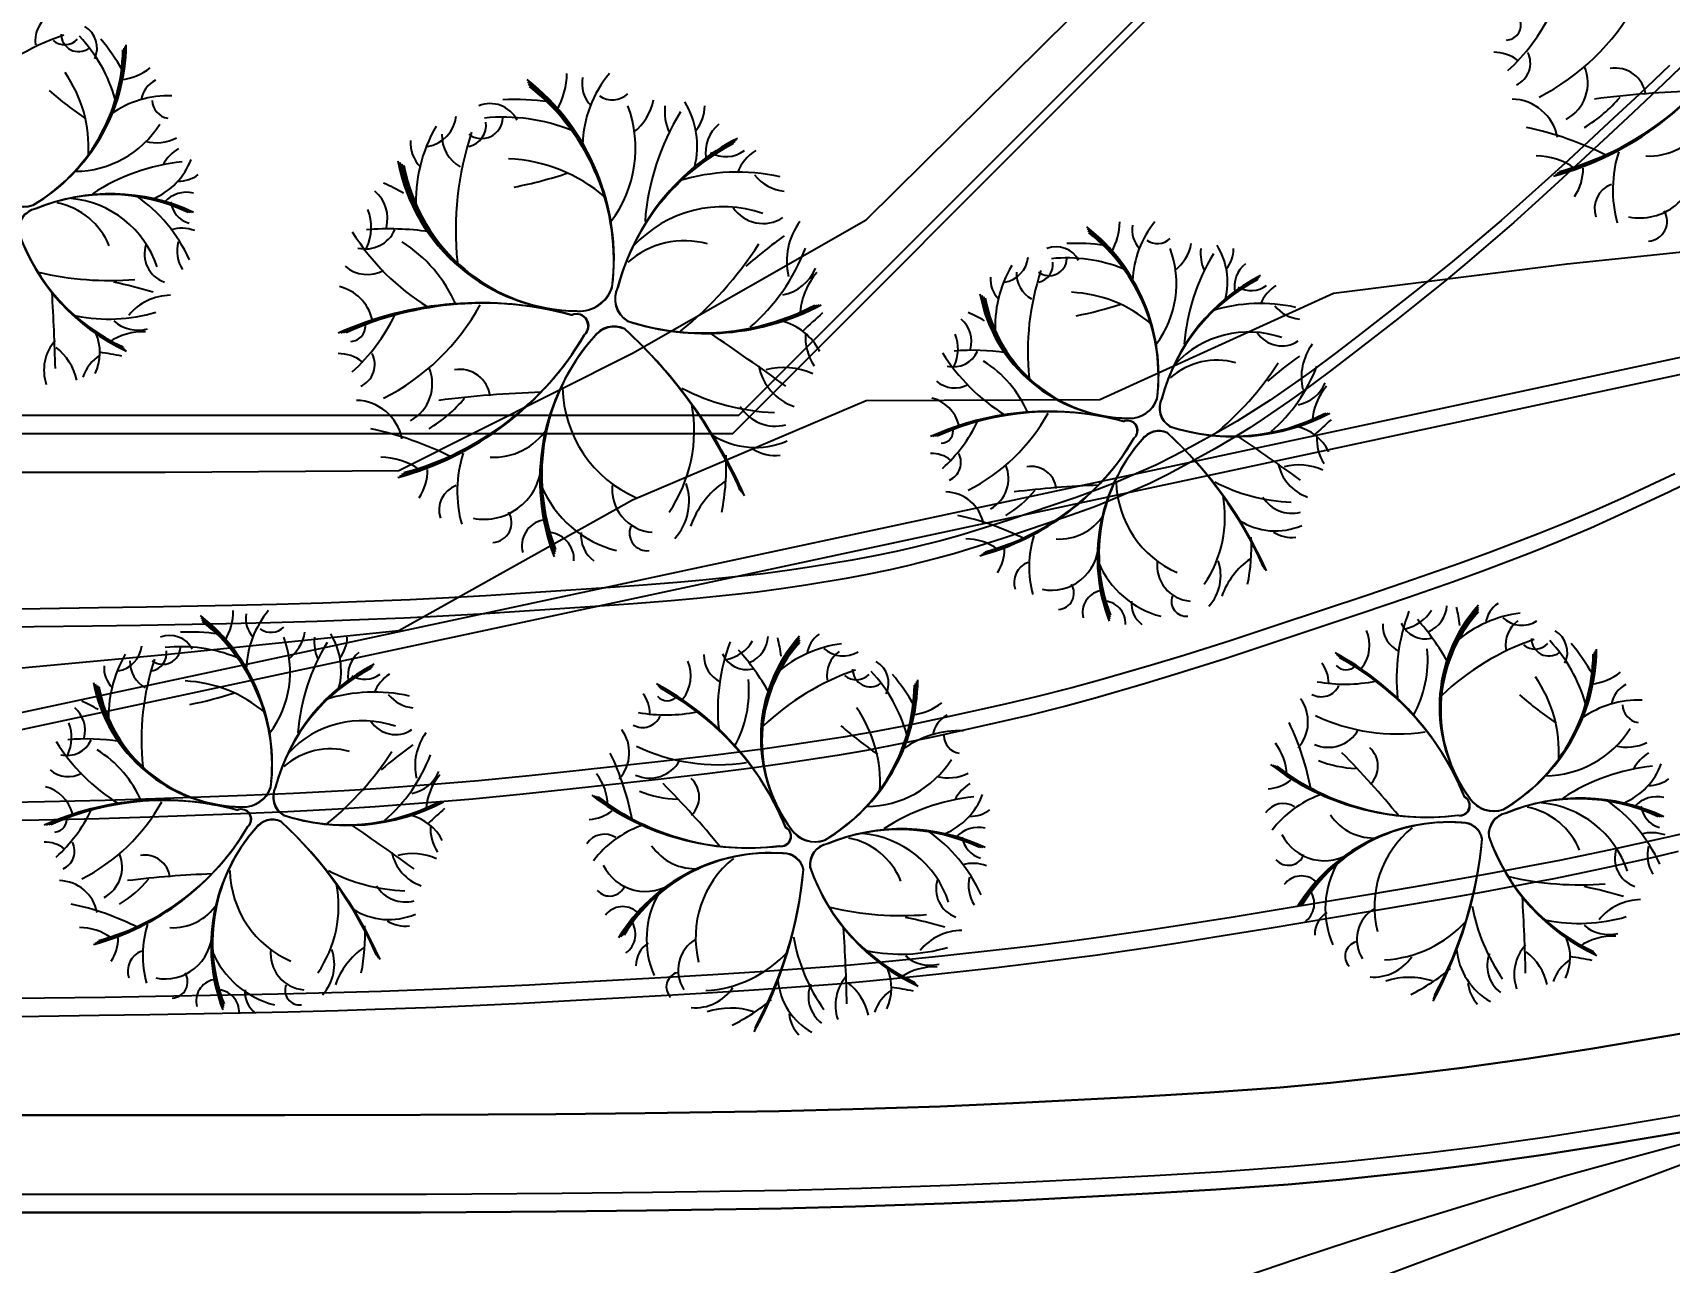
# Model space of a CAD drawing. Header units: metres. Extents: x -1097 to 1588, y -185 to 884.
# Drawn here: x 658.59 to 700.62, y 437.66 to 469.23 of the extents above; entities that cross this region are included whole.
import ezdxf
from ezdxf.enums import TextEntityAlignment as Align

# ---------------------------------------------------------------- set-up
doc = ezdxf.new("R2010")
doc.units = ezdxf.units.M
for name, color, linetype in [('CORTE-TEXTO', 7, 'Continuous'), ('CRECIDA_Q100', 5, 'Continuous'), ('CRECIDA_Q2', 150, 'Continuous'), ('EXTENSIONES', 252, 'Continuous'), ('Solado', 7, 'Continuous'), ('TERRENO', 188, 'Continuous'), ('TEXTO', 7, 'Continuous'), ('VEGETACION', 85, 'Continuous'), ('VISTA LEJOS', 7, 'Continuous')]:
    doc.layers.add(name, color=color, linetype=linetype)
doc.styles.add('ARIAL', font='arial.ttf')

msp = doc.modelspace()

# ---------------------------------------------------------------- linework, layer by layer
at = {"layer": 'CRECIDA_Q100'}
msp.add_lwpolyline([(608, 446.521), (614, 446.521), (620, 446.521), (626, 446.521), (632, 447.18), (638, 447.866), (644, 448.568), (650, 457.937), (656, 457.942), (662, 457.95), (668, 457.985), (674, 461.003), (680, 464.428), (686, 470.366), (692, 470.366), (698, 470.366), (704, 470.366), (710, 471.673), (716, 472.797), (722, 472.797)], dxfattribs=at)
at = {"layer": 'CRECIDA_Q2'}
msp.add_lwpolyline([(608, 443.125), (614, 443.407), (620, 443.783), (626, 445.117), (632, 446.193), (638, 447.279), (644, 448.369), (650, 452.181), (656, 452.706), (662, 453.263), (668, 453.881), (674, 457.237), (680, 459.783), (686, 459.81), (692, 462.542), (698, 463.293), (704, 463.924), (710, 464.405), (716, 466.38), (722, 467.269)], dxfattribs=at)
at = {"layer": 'EXTENSIONES'}
msp.add_lwpolyline([(594.826, 436.159, -0.003361), (595.828, 435.822, 0.213753), (666.883, 427.434, -0.089629), (721.943, 444.791, 0.226256), (790.44, 476.996, -0.09566), (806.441, 486.744)], format="xyb", dxfattribs=at)
for points in [[(658.068, 441.432), (665.064, 441.432), (668.551, 441.438), (672.025, 441.457), (674.324, 441.483), (677.765, 441.54), (679.654, 441.584), (681.903, 441.66), (683.763, 441.743), (687.114, 441.914), (688.825, 442.015), (690.628, 442.147), (691.921, 442.264), (694.043, 442.491), (695.305, 442.645), (697.019, 442.889), (698.612, 443.14), (701.701, 443.655)], [(658.067, 438.932), (665.066, 438.932), (668.56, 438.938), (672.045, 438.957), (674.359, 438.983), (677.815, 439.041), (679.725, 439.085), (682.001, 439.162), (683.882, 439.245), (687.252, 439.418), (688.99, 439.521), (690.833, 439.655), (692.167, 439.777), (694.327, 440.007), (695.633, 440.167), (697.39, 440.417), (699.012, 440.673), (702.123, 441.191)]]:
    msp.add_lwpolyline(points, dxfattribs=at)
at = {"layer": 'Solado'}
for points in [[(701.701, 443.655), (698.612, 443.14), (697.019, 442.889), (695.305, 442.645), (694.043, 442.491), (691.921, 442.264), (690.628, 442.147), (688.825, 442.015), (687.114, 441.914), (683.763, 441.743), (681.903, 441.66), (679.654, 441.584), (677.765, 441.54), (674.324, 441.483), (672.025, 441.457), (668.551, 441.438), (665.064, 441.432), (658.068, 441.432)], [(658.067, 438.932), (665.066, 438.932), (668.56, 438.938), (672.045, 438.957), (674.359, 438.983), (677.815, 439.041), (679.725, 439.085), (682.001, 439.162), (683.882, 439.245), (687.252, 439.418), (688.99, 439.521), (690.833, 439.655), (692.167, 439.777), (694.327, 440.007), (695.633, 440.167), (697.39, 440.417), (699.012, 440.673), (702.123, 441.191)]]:
    msp.add_lwpolyline(points, dxfattribs=at)
at = {"layer": 'TERRENO'}
for points in [[(705.483, 499.061), (705.3, 498.111), (704.955, 496.555), (704.715, 495.605), (704.34, 494.309), (703.956, 493.099), (703.179, 490.766), (702.756, 489.576), (702.267, 488.338), (701.873, 487.464), (701.182, 486.082), (700.731, 485.266), (700.068, 484.2), (699.415, 483.24), (698.119, 481.425), (697.342, 480.398), (696.305, 479.131), (695.354, 478.046), (693.54, 476.059), (692.119, 474.561), (689.671, 472.056), (686.398, 468.763), (676.567, 458.932), (656.906, 458.932)], [(701.124, 468.544), (700.476, 467.918), (699.699, 467.179), (699.051, 466.572), (697.884, 465.492), (697.279, 464.939), (696.631, 464.358), (696.156, 463.943), (695.378, 463.281), (694.903, 462.886), (694.255, 462.363), (693.65, 461.886), (692.484, 460.979), (691.894, 460.526), (691.289, 460.075), (690.871, 459.775), (690.223, 459.329), (689.849, 459.083), (689.374, 458.79), (688.956, 458.548), (688.178, 458.116), (687.761, 457.894), (687.286, 457.659), (686.911, 457.489), (686.263, 457.215), (685.845, 457.051), (685.241, 456.83), (684.65, 456.627), (683.484, 456.238), (682.884, 456.044), (682.25, 455.852), (681.794, 455.726), (681.06, 455.538), (680.618, 455.436), (680.028, 455.316), (679.485, 455.218), (678.449, 455.046), (677.877, 454.958), (677.201, 454.866), (676.644, 454.802), (675.65, 454.702), (674.992, 454.642), (674.013, 454.566), (673.039, 454.497), (671.095, 454.367), (670.077, 454.303), (668.968, 454.241), (668.138, 454.201), (666.756, 454.143), (665.896, 454.113), (664.701, 454.079), (663.568, 454.054), (661.365, 454.01), (660.131, 453.99), (658.634, 453.97), (657.371, 453.959)], [(701.297, 457.764), (700.615, 457.435), (699.319, 456.83), (698.609, 456.51), (697.774, 456.154), (697.092, 455.882), (695.882, 455.422), (695.086, 455.13), (693.905, 454.718), (692.734, 454.321), (690.401, 453.543), (689.22, 453.156), (688.01, 452.772), (687.175, 452.519), (685.879, 452.145), (685.13, 451.94), (684.18, 451.7), (683.345, 451.505), (681.789, 451.159), (680.954, 450.983), (680.004, 450.801), (679.255, 450.673), (677.959, 450.471), (677.124, 450.353), (675.914, 450.199), (674.733, 450.062), (672.4, 449.802), (671.191, 449.674), (669.895, 449.55), (668.944, 449.47), (667.389, 449.354), (666.439, 449.294), (665.143, 449.226), (663.933, 449.175), (661.6, 449.089), (660.304, 449.047), (658.749, 449.009), (657.453, 448.986)], [(700.855, 448.201), (700.251, 448.062), (699.084, 447.802), (698.436, 447.663), (697.658, 447.505), (697.01, 447.38), (695.844, 447.164), (695.066, 447.025), (693.9, 446.823), (692.734, 446.626), (690.401, 446.237), (689.22, 446.044), (688.01, 445.852), (687.175, 445.725), (685.879, 445.538), (685.13, 445.436), (684.18, 445.316), (683.345, 445.218), (681.789, 445.045), (680.954, 444.957), (680.004, 444.866), (679.255, 444.802), (677.959, 444.701), (677.124, 444.642), (675.914, 444.565), (674.733, 444.497), (672.4, 444.367), (671.191, 444.303), (669.895, 444.241), (668.944, 444.201), (667.389, 444.143), (666.439, 444.113), (665.143, 444.079), (663.933, 444.053), (661.6, 444.01), (660.304, 443.989), (658.749, 443.97), (657.453, 443.959)]]:
    msp.add_lwpolyline(points, dxfattribs=at)
msp.add_lwpolyline([(673.226, 433.451, 0.162924), (776.6, 468.597)], format="xyb", dxfattribs=at)
at = {"layer": 'TEXTO', "color": 141}
msp.add_lwpolyline([(942.808, 512.252), (491.207, 415.553)], dxfattribs=at)
at = {"layer": 'VEGETACION', "color": 254}
msp.add_lwpolyline([(666.883, 427.434), (705.165, 441.753), (703.687, 441.466), (702.123, 441.191), (699.012, 440.673), (697.39, 440.417), (695.633, 440.167), (694.327, 440.007), (692.167, 439.777), (690.833, 439.655), (688.99, 439.521), (687.252, 439.418), (683.882, 439.245), (682.001, 439.162), (679.725, 439.085), (677.815, 439.041), (674.359, 438.983), (672.045, 438.957), (668.56, 438.938), (665.066, 438.932), (658.067, 438.932)], dxfattribs=at)
at = {"layer": 'VEGETACION'}
for centre, radius, start, end in [((694.625, 472.813), 5.869, -63.0744, -28.8672), ((659.448, 466.698), 3.177, 97.4368, 130.6641), ((659.434, 469.023), 0.776, 126.3603, -172.138), ((696.426, 469.431), 0.39, -87.4794, 11.746), ((693.287, 471.792), 4.762, -47.9098, -25.8136), ((661.498, 463.028), 6.494, 108.9139, 133.5849), ((659.418, 469.389), 0.464, -130.3704, -44.6187), ((659.775, 469.198), 0.453, -179.3481, -54.733), ((656.933, 466.452), 3.928, 15.8118, 43.1653), ((659.608, 468.839), 0.64, -25.5215, 59.8431), ((656.187, 465.572), 5.429, 29.8289, 40.0362), ((695.572, 473.22), 7.95, -74.8679, -30.4024), ((695.646, 473.185), 7.87, -74.8679, -30.4024), ((695.72, 473.15), 7.791, -74.8679, -30.4024), ((695.794, 473.115), 7.711, -74.8679, -30.4024), ((656.212, 468.851), 4.698, -59.5232, -0.7497), ((656.193, 468.895), 4.747, -59.5232, -0.7497), ((656.174, 468.939), 4.795, -59.5232, -0.7497), ((656.155, 468.983), 4.844, -59.5232, -0.7497), ((696.125, 467.731), 0.997, 52.2518, 90.5793), ((696.447, 468.449), 0.61, -65.7095, 27.1401), ((660.678, 469.556), 1.544, -82.8214, -52.6474), ((697.466, 467.946), 1.069, -61.5198, 22.9503), ((699.245, 467.542), 0.78, 6.6356, 100.1339), ((656.648, 466.279), 3.382, -3.3286, 34.776), ((662.065, 467.396), 0.693, 117.1673, 171.2007), ((667.662, 463.427), 5.862, -7.0126, 51.7609), ((667.718, 463.413), 5.803, -7.0126, 51.7609), ((667.775, 463.398), 5.745, -7.0126, 51.7609), ((667.831, 463.384), 5.686, -7.0126, 51.7609), ((670.443, 468.192), 1.869, -30.3109, -0.1369), ((673.539, 467.933), 0.839, 169.6778, -136.2887), ((675.712, 466.268), 3, 140.203, 178.1947), ((665.21, 474.768), 9.361, -131.3917, -124.1338), ((662.066, 465.134), 2.478, 87.6925, 125.6842), ((662.139, 467.51), 0.479, -177.5784, -99.269), ((670.344, 466.636), 0.775, 26.989, 112.3536), ((670.962, 460.945), 6.571, 82.3394, 92.5468), ((673.485, 468.088), 0.58, -125.0679, -46.7585), ((673.181, 467.767), 1.382, -52.2138, -10.7459), ((673.486, 466.32), 2.176, -14.1206, 31.5271), ((696.557, 466.306), 1.222, 10.8837, 88.4892), ((696.477, 470.023), 3.781, -58.5365, -40.244), ((702.279, 439.172), 28.581, 91.8959, 97.1824), ((668.592, 467.176), 0.878, -80.5732, -5.4598), ((670.122, 467.062), 0.548, -126.8376, -2.2225), ((670.666, 462.309), 4.754, 68.3223, 95.6759), ((670.943, 466.267), 3.133, -37.04, 20.2784), ((680.56, 463.915), 6.258, 148.3668, 175.7309), ((676.177, 467.223), 1.353, 174.4694, -156.1224), ((674.813, 467.366), 1.04, -37.8757, -0.6938), ((659.667, 468.261), 2.589, -89.5505, -32.2321), ((672.282, 464.906), 3.845, 149.9473, -176.8254), ((670.039, 466.605), 0.939, 178.8709, -119.6274), ((677.316, 464.172), 7.859, 161.4244, -173.9045), ((669.676, 466.859), 0.561, -77.8599, 7.8919), ((676.805, 466.162), 0.93, 129.1335, -169.7906), ((695.238, 458.579), 8.396, 63.1155, 78.2042), ((700.108, 467.716), 1.651, -93.0608, -33.7955), ((661.776, 467.548), 1.142, -104.7244, -63.2564), ((662.926, 465.309), 1.118, 121.9589, 151.3671), ((669.15, 466.401), 0.855, 175.5863, -134.2924), ((679.265, 461.185), 5.846, 117.2325, 165.0827), ((679.327, 461.176), 5.906, 117.2325, 165.0827), ((679.388, 461.168), 5.967, 117.2325, 165.0827), ((679.45, 461.16), 6.027, 117.2325, 165.0827), ((676.396, 466.859), 0.81, -119.4079, -53.7772), ((677.813, 465.188), 1.206, 122.4262, 158.3906), ((702.377, 465.198), 3.202, 162.2918, -164.5827), ((662.961, 460.772), 5.171, 95.8563, 123.2203), ((660.981, 466.619), 1.798, -66.6312, -20.9834), ((672.618, 466.815), 4.73, -169.3991, -90.6111), ((672.625, 466.767), 4.683, -169.3991, -90.6111), ((672.632, 466.719), 4.635, -169.3991, -90.6111), ((672.639, 466.67), 4.588, -169.3991, -90.6111), ((670.622, 461.908), 4.093, 49.1819, 87.2866), ((697.201, 464.332), 1.735, 55.0521, 89.7129), ((697.108, 465.749), 1.306, -33.6652, 0.2761), ((699.868, 465.941), 1.466, -101.2643, -1.1503), ((662.333, 466.276), 0.859, -90.3862, -53.2043), ((665.111, 459.855), 6.054, 60.2465, 65.6779), ((668.777, 476.384), 11.329, -78.8812, -71.6233), ((676.685, 460.655), 4.996, 77.262, 107.3482), ((678.011, 466.285), 1.128, -141.3142, -95.8118), ((699.367, 464.716), 0.66, 109.7766, -161.1616), ((658.361, 465.515), 0.75, -145.6427, -70.4844), ((658.358, 465.506), 0.742, -145.6427, -70.4844), ((658.355, 465.496), 0.735, -145.6427, -70.4844), ((660.52, 460.248), 4.83, 64.722, 112.5721), ((660.546, 460.204), 4.88, 64.722, 112.5721), ((660.571, 460.159), 4.93, 64.722, 112.5721), ((660.597, 460.115), 4.98, 64.722, 112.5721), ((658.88, 463.084), 1.809, 21.8079, 79.0396), ((659.342, 462.408), 2.577, 18.2911, 84.8953), ((658.875, 461.673), 4.128, 24.7515, 54.8377), ((662.546, 464.365), 0.769, 76.623, 137.6988), ((662.797, 464.983), 0.669, -171.9184, -106.2877), ((666.776, 464.459), 0.931, -14.6065, 49.1598), ((658.769, 464.173), 0.546, 100.9093, -173.7818), ((658.777, 464.169), 0.551, 100.9093, -173.7818), ((658.784, 464.165), 0.557, 100.9093, -173.7818), ((658.792, 464.161), 0.563, 100.9093, -173.7818), ((666.036, 464.24), 1.251, -25.4563, 21.2377), ((676.323, 461.644), 3.119, 70.8016, 137.4059), ((677.352, 465.254), 0.922, -146.5166, -56.5593), ((700.058, 464.39), 0.513, -86.0663, 31.7343), ((663.059, 465.812), 5.122, -160.6422, -114.769), ((663.111, 465.824), 5.175, -160.6422, -114.769), ((663.163, 465.837), 5.228, -160.6422, -114.769), ((663.215, 465.85), 5.281, -160.6422, -114.769), ((662.414, 463.214), 0.996, 69.9156, 105.88), ((671.916, 467.312), 6.03, -148.0271, -121.8354), ((667.14, 464.507), 0.827, -103.4701, -23.891), ((667.732, 456.841), 7.353, 81.8669, 94.4128), ((686.356, 452.347), 14.413, 125.9438, 130.9474), ((679.653, 463.365), 1.693, 143.1596, -166.5877), ((682.668, 460.442), 4.844, -7.0126, 51.7609), ((682.715, 460.43), 4.795, -7.0126, 51.7609), ((682.761, 460.418), 4.747, -7.0126, 51.7609), ((682.808, 460.406), 4.698, -7.0126, 51.7609), ((684.966, 464.38), 1.544, -30.3109, -0.1369), ((687.524, 464.165), 0.693, 169.6778, -136.2887), ((689.32, 462.789), 2.478, 140.203, 178.1947), ((662.226, 463.549), 0.762, 160.9729, -109.0699), ((663.233, 463.636), 0.932, 166.1753, -148.3223), ((666.175, 460.822), 3.584, 23.3346, 57.9119), ((675.334, 461.699), 2.189, 74.3184, 131.5501), ((669.259, 468.93), 9.484, -50.9616, -32.7007), ((673.662, 465.533), 5.12, -49.014, -20.954), ((684.884, 463.094), 0.64, 26.989, 112.3536), ((685.395, 458.392), 5.429, 82.3394, 92.5468), ((687.479, 464.294), 0.479, -125.0679, -46.7585), ((685.379, 462.789), 2.589, -37.04, 20.2784), ((687.228, 464.029), 1.142, -52.2138, -10.7459), ((689.704, 463.579), 1.118, 174.4694, -156.1224), ((687.481, 462.832), 1.798, -14.1206, 31.5271), ((688.577, 463.697), 0.859, -37.8757, -0.6938), ((667.188, 463.904), 0.88, -130.2988, -61.7859), ((677.653, 463.618), 1.134, -79.471, -22.6738), ((686.486, 461.664), 3.177, 149.9473, -176.8254), ((683.436, 463.54), 0.725, -80.5732, -5.4598), ((684.701, 463.445), 0.453, -126.8376, -2.2225), ((684.332, 463.278), 0.464, -77.8599, 7.8919), ((685.15, 459.519), 3.928, 68.3223, 95.6759), ((693.326, 460.845), 5.171, 148.3668, 175.7309), ((690.223, 462.702), 0.769, 129.1335, -169.7906), ((660.566, 470.704), 7.836, -103.4722, -85.2112), ((658.292, 451.155), 11.909, 73.4333, 78.4369), ((680.13, 461.884), 1.835, 139.4516, 176.9574), ((683.898, 462.899), 0.707, 175.5863, -134.2924), ((684.632, 463.068), 0.776, 178.8709, -119.6274), ((690.645, 461.058), 6.494, 161.4244, -173.9045), ((692.256, 458.589), 4.83, 117.2325, 165.0827), ((692.307, 458.583), 4.88, 117.2325, 165.0827), ((692.357, 458.576), 4.93, 117.2325, 165.0827), ((692.408, 458.569), 4.98, 117.2325, 165.0827), ((608.296, 459.397), 50.894, 1.3595, 3.5571), ((662.145, 461.09), 1.399, 90.6491, 140.9017), ((666.198, 461.596), 1.149, 14.1637, 76.1762), ((672.617, 462.991), 0.907, -93.1322, -17.9739), ((672.624, 462.981), 0.898, -93.1322, -17.9739), ((672.631, 462.971), 0.889, -93.1322, -17.9739), ((672.638, 462.961), 0.88, -93.1322, -17.9739), ((674.207, 462.394), 0.66, 153.4198, -121.2712), ((674.216, 462.398), 0.667, 153.4198, -121.2712), ((674.226, 462.402), 0.674, 153.4198, -121.2712), ((674.235, 462.407), 0.681, 153.4198, -121.2712), ((686.763, 463.242), 3.908, -169.3991, -90.6111), ((686.769, 463.202), 3.869, -169.3991, -90.6111), ((686.775, 463.162), 3.83, -169.3991, -90.6111), ((686.78, 463.122), 3.791, -169.3991, -90.6111), ((685.114, 459.187), 3.382, 49.1819, 87.2866), ((689.885, 463.278), 0.669, -119.4079, -53.7772), ((691.056, 461.897), 0.996, 122.4262, 158.3906), ((660.554, 466.109), 4.231, -101.5246, -73.4645), ((670.082, 453.414), 8.881, 74.7272, 114.2407), ((670.115, 453.5), 8.792, 74.7272, 114.2407), ((670.147, 453.585), 8.703, 74.7272, 114.2407), ((670.179, 453.671), 8.615, 74.7272, 114.2407), ((663.609, 464.055), 4.762, -47.9098, -25.8136), ((664.947, 465.075), 5.869, -63.0744, -28.8672), ((672.549, 461.697), 0.311, -49.8029, 114.2093), ((672.557, 461.7), 0.308, -49.8029, 114.2093), ((672.564, 461.703), 0.305, -49.8029, 114.2093), ((672.572, 461.706), 0.302, -49.8029, 114.2093), ((675.793, 467.721), 6.199, -108.1317, -62.2585), ((675.819, 467.78), 6.263, -108.1317, -62.2585), ((675.845, 467.839), 6.327, -108.1317, -62.2585), ((675.871, 467.898), 6.391, -108.1317, -62.2585), ((685.922, 453.857), 10.79, 130.7293, 134.4144), ((680.56, 457.491), 5.002, 60.2465, 65.6779), ((683.589, 471.148), 9.361, -78.8812, -71.6233), ((690.124, 458.151), 4.128, 77.262, 107.3482), ((691.219, 462.804), 0.932, -141.3142, -95.8118), ((659.07, 461.015), 1.25, -25.5318, 23.6195), ((661.413, 460.033), 1.516, 86.9411, 124.4468), ((661.305, 462.529), 0.937, -131.9815, -75.1843), ((666.747, 461.693), 0.39, -87.4794, 11.746), ((673.53, 461.04), 0.64, 64.1571, 144.9717), ((673.527, 461.05), 0.634, 64.1571, 144.9717), ((673.525, 461.059), 0.627, 64.1571, 144.9717), ((673.523, 461.068), 0.621, 64.1571, 144.9717), ((665.326, 452.417), 12.511, 23.8645, 47.4059), ((665.244, 452.319), 12.64, 23.8645, 47.4059), ((665.162, 452.22), 12.769, 23.8645, 47.4059), ((665.08, 452.121), 12.898, 23.8645, 47.4059), ((641.615, 410.407), 61.595, 53.87007, 56.06767), ((677.461, 460.356), 1.513, 26.9787, 76.13), ((679.746, 461.408), 1.306, 175.4194, -146.0112), ((681.936, 461.295), 0.769, -14.6065, 49.1598), ((689.825, 458.969), 2.577, 70.8016, 137.4059), ((690.675, 461.952), 0.762, -146.5166, -56.5593), ((660.018, 460.567), 1.136, 138.3902, -161.0564), ((658.292, 459.982), 1.474, 12.7354, 52.3439), ((665.894, 465.483), 7.95, -74.8679, -30.4024), ((665.968, 465.448), 7.87, -74.8679, -30.4024), ((666.042, 465.413), 7.791, -74.8679, -30.4024), ((666.116, 465.378), 7.711, -74.8679, -30.4024), ((677.126, 457.751), 5.509, 138.4124, -158.9788), ((677.088, 457.793), 5.454, 138.4124, -158.9788), ((677.05, 457.835), 5.399, 138.4124, -158.9788), ((677.011, 457.878), 5.344, 138.4124, -158.9788), ((681.325, 461.114), 1.034, -25.4563, 21.2377), ((682.726, 455), 6.075, 81.8669, 94.4128), ((692.576, 460.391), 1.399, 143.1596, -166.5877), ((660.908, 460.045), 1.079, 122.9089, 161.4783), ((659.063, 452.199), 8.915, 78.2188, 81.9039), ((666.446, 459.993), 0.997, 52.2518, 90.5793), ((666.769, 460.712), 0.61, -65.7095, 27.1401), ((678.589, 460.937), 1.374, -169.0993, -108.5458), ((686.183, 463.653), 4.982, -148.0271, -121.8354), ((682.237, 461.334), 0.683, -103.4701, -23.891), ((681.439, 458.29), 2.961, 23.3346, 57.9119), ((689.007, 459.014), 1.809, 74.3184, 131.5501), ((683.988, 464.989), 7.836, -50.9616, -32.7007), ((698.115, 451.287), 11.909, 125.9438, 130.9474), ((687.626, 462.183), 4.231, -49.014, -20.954), ((667.788, 460.208), 1.069, -61.5198, 22.9503), ((669.566, 459.805), 0.78, 6.6356, 100.1339), ((677.879, 458.849), 1.784, 65.2459, 104.8545), ((682.276, 460.837), 0.727, -130.2988, -61.7859), ((690.923, 460.6), 0.937, -79.471, -22.6738), ((666.799, 462.285), 3.781, -58.5365, -40.244), ((672.601, 431.434), 28.581, 91.8959, 97.1824), ((675.352, 460.178), 3.15, -178.6401, -113.41), ((677.867, 465.144), 5.671, -117.2715, -92.2861), ((681.459, 458.929), 0.949, 14.1637, 76.1762), ((686.763, 460.082), 0.75, -93.1322, -17.9739), ((686.768, 460.074), 0.742, -93.1322, -17.9739), ((686.774, 460.066), 0.735, -93.1322, -17.9739), ((686.779, 460.057), 0.727, -93.1322, -17.9739), ((688.076, 459.589), 0.546, 153.4198, -121.2712), ((688.084, 459.592), 0.551, 153.4198, -121.2712), ((688.092, 459.596), 0.557, 153.4198, -121.2712), ((688.099, 459.599), 0.563, 153.4198, -121.2712), ((692.97, 459.167), 1.516, 139.4516, 176.9574), ((666.878, 458.569), 1.222, 10.8837, 88.4892), ((671.862, 459.016), 3.722, -34.2307, 10.3731), ((677.66, 460.174), 1.045, -148.9222, -74.8688), ((684.668, 452.169), 7.338, 74.7272, 114.2407), ((684.695, 452.239), 7.265, 74.7272, 114.2407), ((684.721, 452.31), 7.191, 74.7272, 114.2407), ((684.748, 452.381), 7.118, 74.7272, 114.2407), ((680.424, 461.804), 4.849, -63.0744, -28.8672), ((689.387, 463.99), 5.122, -108.1317, -62.2585), ((689.408, 464.039), 5.175, -108.1317, -62.2585), ((689.429, 464.088), 5.228, -108.1317, -62.2585), ((689.451, 464.137), 5.281, -108.1317, -62.2585), ((665.559, 450.841), 8.396, 63.1155, 78.2042), ((670.43, 459.979), 1.651, -93.0608, -33.7955), ((681.912, 459.01), 0.323, -87.4794, 11.746), ((679.319, 460.961), 3.935, -47.9098, -25.8136), ((686.706, 459.013), 0.257, -49.8029, 114.2093), ((686.713, 459.015), 0.255, -49.8029, 114.2093), ((686.719, 459.018), 0.252, -49.8029, 114.2093), ((686.725, 459.02), 0.249, -49.8029, 114.2093), ((687.517, 458.47), 0.529, 64.1571, 144.9717), ((687.515, 458.478), 0.523, 64.1571, 144.9717), ((687.513, 458.486), 0.518, 64.1571, 144.9717), ((687.511, 458.493), 0.513, 64.1571, 144.9717), ((690.765, 457.905), 1.25, 26.9787, 76.13), ((697.756, 452.535), 8.915, 130.7293, 134.4144), ((677.152, 460.673), 2.092, -122.2591, -66.9897), ((681.207, 462.141), 6.568, -74.8679, -30.4024), ((681.268, 462.112), 6.503, -74.8679, -30.4024), ((681.33, 462.083), 6.437, -74.8679, -30.4024), ((681.391, 462.054), 6.371, -74.8679, -30.4024), ((690.488, 455.752), 4.552, 138.4124, -158.9788), ((690.456, 455.787), 4.506, 138.4124, -158.9788), ((690.425, 455.822), 4.461, 138.4124, -158.9788), ((690.393, 455.857), 4.415, 138.4124, -158.9788), ((680.738, 451.345), 10.337, 23.8645, 47.4059), ((680.67, 451.264), 10.444, 23.8645, 47.4059), ((680.602, 451.182), 10.55, 23.8645, 47.4059), ((680.534, 451.101), 10.657, 23.8645, 47.4059), ((661.147, 416.633), 50.894, 53.8701, 56.0677), ((692.653, 458.774), 1.079, 175.4194, -146.0112), ((667.522, 456.595), 1.735, 55.0521, 89.7129), ((672.699, 457.461), 3.202, 162.2918, -164.5827), ((670.19, 458.203), 1.466, -101.2643, -1.1503), ((670.433, 458.096), 5.974, -11.3278, 2.7521), ((677.665, 459.457), 1.081, -121.9118, -83.5178), ((681.664, 457.605), 0.824, 52.2518, 90.5793), ((681.93, 458.199), 0.504, -65.7095, 27.1401), ((691.697, 458.385), 1.136, -169.0993, -108.5458), ((691.11, 456.659), 1.474, 65.2459, 104.8545), ((667.43, 458.011), 1.306, -33.6652, 0.2761), ((682.772, 457.783), 0.883, -61.5198, 22.9503), ((684.242, 457.449), 0.645, 6.6356, 100.1339), ((669.689, 456.979), 0.66, 109.7766, -161.1616), ((674.293, 458.702), 2.858, -157.3326, -104.242), ((674.587, 457.513), 1.115, 172.8016, -94.3436), ((674.029, 457.198), 1.423, -42.0554, 18.6273), ((677.701, 455.776), 2.347, 124.7312, 160.552), ((682.021, 456.428), 1.01, 10.8837, 88.4892), ((681.955, 459.499), 3.124, -58.5365, -40.244), ((686.749, 434.008), 23.615, 91.8959, 97.1824), ((689.023, 457.758), 2.603, -178.6401, -113.41), ((686.139, 456.798), 3.076, -34.2307, 10.3731), ((691.1, 461.861), 4.686, -117.2715, -92.2861), ((690.929, 457.754), 0.864, -148.9222, -74.8688), ((670.379, 456.652), 0.513, -86.0663, 31.7343), ((671.832, 456.054), 0.675, 102.0332, -164.9929), ((674.376, 456.384), 0.456, 157.6352, -83.3031), ((680.931, 450.043), 6.938, 63.1155, 78.2042), ((684.955, 457.593), 1.364, -93.0608, -33.7955), ((690.509, 458.167), 1.729, -122.2591, -66.9897), ((671.8, 455.705), 0.696, -2.8136, 89.859), ((673.492, 456.328), 0.818, 174.9157, -126.473), ((682.553, 454.797), 1.434, 55.0521, 89.7129), ((686.83, 455.512), 2.646, 162.2918, -164.5827), ((684.757, 456.126), 1.211, -101.2643, -1.1503), ((684.957, 456.037), 4.936, -11.3278, 2.7521), ((690.933, 457.162), 0.893, -121.9118, -83.5178), ((682.476, 455.967), 1.079, -33.6652, 0.2761), ((684.343, 455.114), 0.546, 109.7766, -161.1616), ((688.147, 456.538), 2.362, -157.3326, -104.242), ((688.39, 455.555), 0.921, 172.8016, -94.3436), ((687.929, 455.295), 1.176, -42.0554, 18.6273), ((690.963, 454.12), 1.939, 124.7312, 160.552), ((684.913, 454.844), 0.424, -86.0663, 31.7343), ((686.114, 454.35), 0.557, 102.0332, -164.9929), ((688.216, 454.623), 0.376, 157.6352, -83.3031), ((662.202, 454.398), 1.544, -30.3109, -0.1369), ((666.555, 452.808), 2.478, 140.203, 178.1947), ((686.087, 454.061), 0.575, -2.8136, 89.859), ((687.485, 454.577), 0.676, 174.9157, -126.473), ((698.603, 452.628), 4.982, 159.4624, -174.3459), ((693.632, 454.938), 1.034, -77.9669, -31.2728), ((694.147, 454.562), 0.769, -67.117, -3.3508), ((698.63, 451.917), 3.908, 138.0903, -143.1217), ((698.602, 451.889), 3.869, 138.0903, -143.1217), ((698.573, 451.86), 3.83, 138.0903, -143.1217), ((698.545, 451.831), 3.791, 138.0903, -143.1217), ((690.291, 453.339), 5.002, 7.736, 13.1674), ((696.614, 453.983), 0.707, 123.0758, 173.1971), ((659.904, 450.461), 4.844, -7.0126, 51.7609), ((659.95, 450.449), 4.795, -7.0126, 51.7609), ((659.997, 450.437), 4.747, -7.0126, 51.7609), ((660.043, 450.425), 4.698, -7.0126, 51.7609), ((664.76, 454.184), 0.693, 169.6778, -136.2887), ((664.715, 454.312), 0.479, -125.0679, -46.7585), ((693.991, 454.014), 0.727, 177.1906, -114.2964), ((694.362, 454.348), 0.683, -155.9806, -76.4016), ((689.633, 450.105), 6.075, 29.3564, 41.9022), ((697.21, 451.178), 3.177, 97.4368, 130.6641), ((696.842, 454.739), 0.725, -133.0838, -57.9704), ((697.195, 453.502), 0.776, 126.3603, -172.138), ((662.12, 453.113), 0.64, 26.989, 112.3536), ((662.63, 448.41), 5.429, 82.3394, 92.5468), ((662.615, 452.808), 2.589, -37.04, 20.2784), ((664.464, 454.047), 1.142, -52.2138, -10.7459), ((670.561, 450.864), 5.171, 148.3668, 175.7309), ((666.94, 453.597), 1.118, 174.4694, -156.1224), ((664.716, 452.851), 1.798, -14.1206, 31.5271), ((665.812, 453.715), 0.859, -37.8757, -0.6938), ((681.171, 451.839), 4.982, 159.4624, -174.3459), ((676.2, 454.148), 1.034, -77.9669, -31.2728), ((676.715, 453.773), 0.769, -67.117, -3.3508), ((681.198, 451.128), 3.908, 138.0903, -143.1217), ((681.17, 451.099), 3.869, 138.0903, -143.1217), ((681.142, 451.071), 3.83, 138.0903, -143.1217), ((681.113, 451.042), 3.791, 138.0903, -143.1217), ((679.778, 450.388), 3.177, 97.4368, 130.6641), ((672.859, 452.55), 5.002, 7.736, 13.1674), ((679.182, 453.193), 0.707, 123.0758, 173.1971), ((691.98, 453.502), 0.949, -38.3468, 23.6656), ((699.26, 447.508), 6.494, 108.9139, 133.5849), ((697.179, 453.868), 0.464, -130.3704, -44.6187), ((697.536, 453.678), 0.453, -179.3481, -54.733), ((694.694, 450.932), 3.928, 15.8118, 43.1653), ((697.369, 453.318), 0.64, -25.5215, 59.8431), ((693.949, 450.051), 5.429, 29.8289, 40.0362), ((663.721, 451.683), 3.177, 149.9473, -176.8254), ((660.672, 453.558), 0.725, -80.5732, -5.4598), ((661.868, 453.086), 0.776, 178.8709, -119.6274), ((667.881, 451.076), 6.494, 161.4244, -173.9045), ((661.937, 453.464), 0.453, -126.8376, -2.2225), ((661.568, 453.296), 0.464, -77.8599, 7.8919), ((662.385, 449.537), 3.928, 68.3223, 95.6759), ((667.458, 452.721), 0.769, 129.1335, -169.7906), ((674.548, 452.713), 0.949, -38.3468, 23.6656), ((676.559, 453.225), 0.727, 177.1906, -114.2964), ((676.93, 453.559), 0.683, -155.9806, -76.4016), ((672.202, 449.316), 6.075, 29.3564, 41.9022), ((679.41, 453.95), 0.725, -133.0838, -57.9704), ((679.763, 452.713), 0.776, 126.3603, -172.138), ((688.569, 446.841), 7.338, 22.2167, 61.7302), ((688.641, 446.863), 7.265, 22.2167, 61.7302), ((688.713, 446.885), 7.191, 22.2167, 61.7302), ((688.786, 446.907), 7.118, 22.2167, 61.7302), ((691.461, 453.128), 2.961, -29.1759, 5.4014), ((693.973, 453.33), 4.698, -59.5232, -0.7497), ((693.954, 453.374), 4.747, -59.5232, -0.7497), ((693.935, 453.419), 4.795, -59.5232, -0.7497), ((693.916, 453.463), 4.844, -59.5232, -0.7497), ((661.133, 452.918), 0.707, 175.5863, -134.2924), ((669.491, 448.608), 4.83, 117.2325, 165.0827), ((669.542, 448.601), 4.88, 117.2325, 165.0827), ((669.593, 448.594), 4.93, 117.2325, 165.0827), ((669.644, 448.588), 4.98, 117.2325, 165.0827), ((667.12, 453.296), 0.669, -119.4079, -53.7772), ((668.291, 451.916), 0.996, 122.4262, 158.3906), ((681.828, 446.719), 6.494, 108.9139, 133.5849), ((679.747, 453.079), 0.464, -130.3704, -44.6187), ((680.105, 452.888), 0.453, -179.3481, -54.733), ((677.262, 450.142), 3.928, 15.8118, 43.1653), ((679.937, 452.529), 0.64, -25.5215, 59.8431), ((676.517, 449.262), 5.429, 29.8289, 40.0362), ((691.054, 452.533), 0.824, -0.2587, 38.0688), ((692.32, 453.191), 0.323, -139.9899, -40.7645), ((694.409, 450.759), 3.382, -3.3286, 34.776), ((698.439, 454.036), 1.544, -82.8214, -52.6474), ((663.999, 453.26), 3.908, -169.3991, -90.6111), ((664.004, 453.22), 3.869, -169.3991, -90.6111), ((664.01, 453.18), 3.83, -169.3991, -90.6111), ((664.016, 453.14), 3.791, -169.3991, -90.6111), ((662.349, 449.206), 3.382, 49.1819, 87.2866), ((660.825, 461.166), 9.361, -78.8812, -71.6233), ((667.359, 448.17), 4.128, 77.262, 107.3482), ((673.622, 451.744), 0.824, -0.2587, 38.0688), ((671.137, 446.051), 7.338, 22.2167, 61.7302), ((671.209, 446.073), 7.265, 22.2167, 61.7302), ((671.281, 446.095), 7.191, 22.2167, 61.7302), ((671.354, 446.118), 7.118, 22.2167, 61.7302), ((674.029, 452.339), 2.961, -29.1759, 5.4014), ((676.541, 452.541), 4.698, -59.5232, -0.7497), ((676.522, 452.585), 4.747, -59.5232, -0.7497), ((676.503, 452.63), 4.795, -59.5232, -0.7497), ((676.484, 452.674), 4.844, -59.5232, -0.7497), ((691.687, 452.683), 0.504, -118.22, -25.3705), ((692.29, 456.436), 3.935, -100.4204, -78.3241), ((699.826, 451.876), 0.693, 117.1673, 171.2007), ((659.172, 451.313), 0.769, -14.6065, 49.1598), ((657.796, 447.509), 5.002, 60.2465, 65.6779), ((668.454, 452.822), 0.932, -141.3142, -95.8118), ((674.888, 452.401), 0.323, -139.9899, -40.7645), ((676.977, 449.969), 3.382, -3.3286, 34.776), ((681.007, 453.247), 1.544, -82.8214, -52.6474), ((690.337, 451.534), 1.01, -41.6268, 35.9787), ((702.972, 459.248), 9.361, -131.3917, -124.1338), ((699.827, 449.614), 2.478, 87.6925, 125.6842), ((699.9, 451.99), 0.479, -177.5784, -99.269), ((658.56, 451.133), 1.034, -25.4563, 21.2377), ((667.06, 448.987), 2.577, 70.8016, 137.4059), ((667.91, 451.971), 0.762, -146.5166, -56.5593), ((674.255, 451.894), 0.504, -118.22, -25.3705), ((674.858, 455.647), 3.935, -100.4204, -78.3241), ((685.54, 458.458), 9.361, -131.3917, -124.1338), ((682.394, 451.087), 0.693, 117.1673, 171.2007), ((684.607, 448.513), 6.938, 10.6049, 25.6937), ((693.631, 456.072), 4.849, -115.5849, -81.3777), ((663.419, 453.671), 4.982, -148.0271, -121.8354), ((659.472, 451.353), 0.683, -103.4701, -23.891), ((659.961, 445.019), 6.075, 81.8669, 94.4128), ((669.812, 450.41), 1.399, 143.1596, -166.5877), ((672.905, 450.745), 1.01, -41.6268, 35.9787), ((682.395, 448.825), 2.478, 87.6925, 125.6842), ((682.469, 451.2), 0.479, -177.5784, -99.269), ((689.367, 450.119), 1.434, 2.5416, 37.2023), ((691.869, 451.762), 0.883, -114.0303, -29.5602), ((697.429, 452.74), 2.589, -89.5505, -32.2321), ((699.537, 452.027), 1.142, -104.7244, -63.2564), ((658.675, 448.309), 2.961, 23.3346, 57.9119), ((666.243, 449.033), 1.809, 74.3184, 131.5501), ((661.223, 455.008), 7.836, -50.9616, -32.7007), ((675.35, 441.306), 11.909, 125.9438, 130.9474), ((664.861, 452.201), 4.231, -49.014, -20.954), ((667.176, 447.723), 6.938, 10.6049, 25.6937), ((676.199, 455.283), 4.849, -115.5849, -81.3777), ((679.997, 451.951), 2.589, -89.5505, -32.2321), ((675.425, 434.136), 23.615, 39.3853, 44.6718), ((692.499, 450.393), 0.645, -45.8749, 47.6233), ((700.687, 449.789), 1.118, 121.9589, 151.3671), ((659.512, 450.855), 0.727, -130.2988, -61.7859), ((668.159, 450.619), 0.937, -79.471, -22.6738), ((670.206, 449.186), 1.516, 139.4516, 176.9574), ((671.935, 449.33), 1.434, 2.5416, 37.2023), ((674.438, 450.973), 0.883, -114.0303, -29.5602), ((682.105, 451.238), 1.142, -104.7244, -63.2564), ((694.375, 455.656), 6.568, -127.3784, -82.9129), ((694.389, 455.59), 6.503, -127.3784, -82.9129), ((694.403, 455.524), 6.437, -127.3784, -82.9129), ((694.418, 455.457), 6.371, -127.3784, -82.9129), ((692.734, 453.455), 3.124, -111.047, -92.7546), ((700.722, 445.252), 5.171, 95.8563, 123.2203), ((698.742, 451.099), 1.798, -66.6312, -20.9834), ((658.694, 448.948), 0.949, 14.1637, 76.1762), ((663.998, 450.101), 0.75, -93.1322, -17.9739), ((664.004, 450.092), 0.742, -93.1322, -17.9739), ((664.009, 450.084), 0.735, -93.1322, -17.9739), ((664.015, 450.076), 0.727, -93.1322, -17.9739), ((665.312, 449.607), 0.546, 153.4198, -121.2712), ((665.319, 449.611), 0.551, 153.4198, -121.2712), ((665.327, 449.614), 0.557, 153.4198, -121.2712), ((665.335, 449.618), 0.563, 153.4198, -121.2712), ((675.302, 452.666), 3.124, -111.047, -92.7546), ((657.993, 433.347), 23.615, 39.3853, 44.6718), ((675.067, 449.604), 0.645, -45.8749, 47.6233), ((683.255, 449), 1.118, 121.9589, 151.3671), ((690.249, 450.892), 1.079, -86.1757, -52.2344), ((700.095, 450.756), 0.859, -90.3862, -53.2043), ((661.903, 442.187), 7.338, 74.7272, 114.2407), ((661.93, 442.258), 7.265, 74.7272, 114.2407), ((661.957, 442.329), 7.191, 74.7272, 114.2407), ((661.983, 442.4), 7.118, 74.7272, 114.2407), ((657.66, 451.823), 4.849, -63.0744, -28.8672), ((666.622, 454.009), 5.122, -108.1317, -62.2585), ((666.644, 454.057), 5.175, -108.1317, -62.2585), ((666.665, 454.106), 5.228, -108.1317, -62.2585), ((666.686, 454.155), 5.281, -108.1317, -62.2585), ((674.991, 442.553), 8.915, 130.7293, 134.4144), ((676.943, 454.867), 6.568, -127.3784, -82.9129), ((676.957, 454.801), 6.503, -127.3784, -82.9129), ((676.972, 454.734), 6.437, -127.3784, -82.9129), ((676.986, 454.668), 6.371, -127.3784, -82.9129), ((683.29, 444.462), 5.171, 95.8563, 123.2203), ((681.31, 450.31), 1.798, -66.6312, -20.9834), ((690.708, 448.891), 0.546, 57.2661, 146.3278), ((692.537, 447.16), 2.646, 109.7813, 142.9068), ((695.24, 449.389), 0.257, -102.3134, 61.6988), ((695.246, 449.385), 0.255, -102.3134, 61.6988), ((695.251, 449.382), 0.252, -102.3134, 61.6988), ((695.257, 449.378), 0.249, -102.3134, 61.6988), ((696.123, 449.995), 0.75, -145.6427, -70.4844), ((696.119, 449.985), 0.742, -145.6427, -70.4844), ((696.116, 449.976), 0.735, -145.6427, -70.4844), ((696.113, 449.966), 0.727, -145.6427, -70.4844), ((698.281, 444.728), 4.83, 64.722, 112.5721), ((698.307, 444.683), 4.88, 64.722, 112.5721), ((698.332, 444.639), 4.93, 64.722, 112.5721), ((698.358, 444.594), 4.98, 64.722, 112.5721), ((696.641, 447.564), 1.809, 21.8079, 79.0396), ((697.103, 446.888), 2.577, 18.2911, 84.8953), ((696.636, 446.153), 4.128, 24.7515, 54.8377), ((700.307, 448.844), 0.769, 76.623, 137.6988), ((700.559, 449.463), 0.669, -171.9184, -106.2877), ((659.148, 449.028), 0.323, -87.4794, 11.746), ((656.555, 450.98), 3.935, -47.9098, -25.8136), ((663.942, 449.032), 0.257, -49.8029, 114.2093), ((663.948, 449.034), 0.255, -49.8029, 114.2093), ((663.954, 449.036), 0.252, -49.8029, 114.2093), ((663.96, 449.039), 0.249, -49.8029, 114.2093), ((664.752, 448.489), 0.529, 64.1571, 144.9717), ((664.75, 448.496), 0.523, 64.1571, 144.9717), ((664.748, 448.504), 0.518, 64.1571, 144.9717), ((664.746, 448.512), 0.513, 64.1571, 144.9717), ((657.973, 441.364), 10.337, 23.8645, 47.4059), ((657.906, 441.282), 10.444, 23.8645, 47.4059), ((657.838, 441.201), 10.55, 23.8645, 47.4059), ((657.77, 441.119), 10.657, 23.8645, 47.4059), ((668, 447.923), 1.25, 26.9787, 76.13), ((672.817, 450.103), 1.079, -86.1757, -52.2344), ((682.663, 449.966), 0.859, -90.3862, -53.2043), ((694.954, 444.404), 4.552, 85.9019, 148.5107), ((694.963, 444.45), 4.506, 85.9019, 148.5107), ((694.971, 444.496), 4.461, 85.9019, 148.5107), ((694.98, 444.543), 4.415, 85.9019, 148.5107), ((693.047, 449.914), 1.364, -145.5713, -86.306), ((695.302, 448.416), 0.529, 11.6466, 92.4612), ((695.307, 448.422), 0.523, 11.6466, 92.4612), ((695.312, 448.428), 0.518, 11.6466, 92.4612), ((695.317, 448.434), 0.513, 11.6466, 92.4612), ((696.53, 448.652), 0.546, 100.9093, -173.7818), ((696.538, 448.648), 0.551, 100.9093, -173.7818), ((696.545, 448.644), 0.557, 100.9093, -173.7818), ((696.553, 448.64), 0.563, 100.9093, -173.7818), ((658.443, 452.159), 6.568, -74.8679, -30.4024), ((658.504, 452.13), 6.503, -74.8679, -30.4024), ((658.565, 452.101), 6.437, -74.8679, -30.4024), ((658.626, 452.073), 6.371, -74.8679, -30.4024), ((667.724, 445.771), 4.552, 138.4124, -158.9788), ((667.692, 445.806), 4.506, 138.4124, -158.9788), ((667.66, 445.841), 4.461, 138.4124, -158.9788), ((667.629, 445.876), 4.415, 138.4124, -158.9788), ((638.382, 406.651), 50.894, 53.8701, 56.0677), ((669.888, 448.792), 1.079, 175.4194, -146.0112), ((673.276, 448.102), 0.546, 57.2661, 146.3278), ((675.106, 446.371), 2.646, 109.7813, 142.9068), ((677.808, 448.6), 0.257, -102.3134, 61.6988), ((677.814, 448.596), 0.255, -102.3134, 61.6988), ((677.819, 448.593), 0.252, -102.3134, 61.6988), ((677.825, 448.589), 0.249, -102.3134, 61.6988), ((678.691, 449.206), 0.75, -145.6427, -70.4844), ((678.688, 449.196), 0.742, -145.6427, -70.4844), ((678.684, 449.187), 0.735, -145.6427, -70.4844), ((678.681, 449.177), 0.727, -145.6427, -70.4844), ((680.849, 443.939), 4.83, 64.722, 112.5721), ((680.875, 443.894), 4.88, 64.722, 112.5721), ((680.9, 443.85), 4.93, 64.722, 112.5721), ((680.926, 443.805), 4.98, 64.722, 112.5721), ((679.209, 446.775), 1.809, 21.8079, 79.0396), ((679.671, 446.098), 2.577, 18.2911, 84.8953), ((679.204, 445.364), 4.128, 24.7515, 54.8377), ((682.875, 448.055), 0.769, 76.623, 137.6988), ((683.127, 448.673), 0.669, -171.9184, -106.2877), ((691.763, 449.179), 1.211, -153.7749, -53.6608), ((695.654, 446.787), 2.603, 128.8494, -165.9205), ((685.205, 449.471), 10.657, -28.646, -5.1047), ((685.311, 449.466), 10.55, -28.646, -5.1047), ((685.417, 449.462), 10.444, -28.646, -5.1047), ((685.523, 449.458), 10.337, -28.646, -5.1047), ((700.821, 450.291), 5.122, -160.6422, -114.769), ((700.872, 450.304), 5.175, -160.6422, -114.769), ((700.924, 450.317), 5.228, -160.6422, -114.769), ((700.976, 450.33), 5.281, -160.6422, -114.769), ((700.176, 447.693), 0.996, 69.9156, 105.88), ((658.899, 447.624), 0.824, 52.2518, 90.5793), ((659.166, 448.217), 0.504, -65.7095, 27.1401), ((660.008, 447.801), 0.883, -61.5198, 22.9503), ((661.477, 447.468), 0.645, 6.6356, 100.1339), ((668.932, 448.404), 1.136, -169.0993, -108.5458), ((668.346, 446.678), 1.474, 65.2459, 104.8545), ((677.522, 443.614), 4.552, 85.9019, 148.5107), ((677.531, 443.661), 4.506, 85.9019, 148.5107), ((677.539, 443.707), 4.461, 85.9019, 148.5107), ((677.548, 443.754), 4.415, 85.9019, 148.5107), ((675.615, 449.125), 1.364, -145.5713, -86.306), ((677.87, 447.626), 0.529, 11.6466, 92.4612), ((677.875, 447.633), 0.523, 11.6466, 92.4612), ((677.88, 447.639), 0.518, 11.6466, 92.4612), ((677.885, 447.645), 0.513, 11.6466, 92.4612), ((679.098, 447.863), 0.546, 100.9093, -173.7818), ((679.106, 447.859), 0.551, 100.9093, -173.7818), ((679.113, 447.855), 0.557, 100.9093, -173.7818), ((679.121, 447.851), 0.563, 100.9093, -173.7818), ((690.841, 448.275), 0.424, -138.5768, -20.7762), ((699.987, 448.029), 0.762, 160.9729, -109.0699), ((700.994, 448.115), 0.932, 166.1753, -148.3223), ((663.984, 424.026), 23.615, 91.8959, 97.1824), ((666.258, 447.777), 2.603, -178.6401, -113.41), ((668.336, 451.88), 4.686, -117.2715, -92.2861), ((674.331, 448.39), 1.211, -153.7749, -53.6608), ((678.222, 445.998), 2.603, 128.8494, -165.9205), ((667.773, 448.681), 10.657, -28.646, -5.1047), ((667.879, 448.677), 10.55, -28.646, -5.1047), ((667.985, 448.673), 10.444, -28.646, -5.1047), ((668.091, 448.669), 10.337, -28.646, -5.1047), ((683.389, 449.502), 5.122, -160.6422, -114.769), ((683.44, 449.515), 5.175, -160.6422, -114.769), ((683.492, 449.528), 5.228, -160.6422, -114.769), ((683.544, 449.541), 5.281, -160.6422, -114.769), ((682.744, 446.904), 0.996, 69.9156, 105.88), ((694.153, 446.739), 2.362, 150.1568, -156.7526), ((659.256, 446.447), 1.01, 10.8837, 88.4892), ((659.19, 449.517), 3.124, -58.5365, -40.244), ((663.374, 446.816), 3.076, -34.2307, 10.3731), ((668.165, 447.773), 0.864, -148.9222, -74.8688), ((673.409, 447.485), 0.424, -138.5768, -20.7762), ((682.555, 447.24), 0.762, 160.9729, -109.0699), ((683.562, 447.326), 0.932, 166.1753, -148.3223), ((691.179, 447.021), 0.557, 49.5226, 142.4966), ((690.934, 446.867), 0.575, -55.3242, 37.3484), ((698.327, 455.184), 7.836, -103.4722, -85.2112), ((696.053, 435.635), 11.909, 73.4333, 78.4369), ((658.166, 440.062), 6.938, 63.1155, 78.2042), ((662.19, 447.612), 1.364, -93.0608, -33.7955), ((673.748, 446.232), 0.557, 49.5226, 142.4966), ((676.721, 445.95), 2.362, 150.1568, -156.7526), ((700.174, 447.636), 4.686, -169.782, -144.7966), ((646.057, 443.877), 50.894, 1.3595, 3.5571), ((699.906, 445.57), 1.399, 90.6491, 140.9017), ((667.745, 448.185), 1.729, -122.2591, -66.9897), ((668.169, 447.18), 0.893, -121.9118, -83.5178), ((673.502, 446.078), 0.575, -55.3242, 37.3484), ((680.895, 454.394), 7.836, -103.4722, -85.2112), ((678.621, 434.845), 11.909, 73.4333, 78.4369), ((692.194, 446.071), 0.676, 122.4052, -178.9835), ((693.521, 445.949), 0.921, 120.291, -146.8541), ((693.137, 448.491), 3.076, -86.7412, -42.1374), ((698.315, 450.588), 4.231, -101.5246, -73.4645), ((659.788, 444.816), 1.434, 55.0521, 89.7129), ((659.712, 445.986), 1.079, -33.6652, 0.2761), ((664.065, 445.531), 2.646, 162.2918, -164.5827), ((661.992, 446.145), 1.211, -101.2643, -1.1503), ((662.193, 446.056), 4.936, -11.3278, 2.7521), ((676.089, 445.16), 0.921, 120.291, -146.8541), ((682.742, 446.847), 4.686, -169.782, -144.7966), ((628.625, 443.087), 50.894, 1.3595, 3.5571), ((682.474, 444.781), 1.399, 90.6491, 140.9017), ((696.831, 445.494), 1.25, -25.5318, 23.6195), ((699.174, 444.513), 1.516, 86.9411, 124.4468), ((699.066, 447.009), 0.937, -131.9815, -75.1843), ((661.578, 445.133), 0.546, 109.7766, -161.1616), ((665.383, 446.556), 2.362, -157.3326, -104.242), ((665.625, 445.574), 0.921, 172.8016, -94.3436), ((665.165, 445.314), 1.176, -42.0554, 18.6273), ((668.198, 444.139), 1.939, 124.7312, 160.552), ((674.762, 445.282), 0.676, 122.4052, -178.9835), ((675.705, 447.702), 3.076, -86.7412, -42.1374), ((680.883, 449.799), 4.231, -101.5246, -73.4645), ((681.634, 446.22), 0.937, -131.9815, -75.1843), ((692.675, 445.519), 0.376, 105.1246, -135.8136), ((696.883, 445.856), 1.729, -174.7696, -119.5003), ((696.811, 445.272), 0.864, 158.5673, -127.3793), ((697.779, 445.047), 1.136, 138.3902, -161.0564), ((696.053, 444.462), 1.474, 12.7354, 52.3439), ((679.399, 444.705), 1.25, -25.5318, 23.6195), ((681.743, 443.724), 1.516, 86.9411, 124.4468), ((693.034, 446.156), 1.176, -94.566, -33.8832), ((691.814, 448.965), 4.936, -63.8384, -49.7585), ((698.669, 444.525), 1.079, 122.9089, 161.4783), ((696.825, 436.679), 8.915, 78.2188, 81.9039), ((662.149, 444.863), 0.424, -86.0663, 31.7343), ((663.35, 444.368), 0.557, 102.0332, -164.9929), ((665.451, 444.641), 0.376, 157.6352, -83.3031), ((675.243, 444.73), 0.376, 105.1246, -135.8136), ((675.602, 445.367), 1.176, -94.566, -33.8832), ((679.451, 445.067), 1.729, -174.7696, -119.5003), ((679.379, 444.483), 0.864, 158.5673, -127.3793), ((680.347, 444.258), 1.136, 138.3902, -161.0564), ((678.621, 443.673), 1.474, 12.7354, 52.3439), ((679.393, 435.89), 8.915, 78.2188, 81.9039), ((693.948, 443.034), 1.939, 72.2206, 108.0414), ((696.344, 444.908), 0.893, -174.4224, -136.0283), ((663.322, 444.08), 0.575, -2.8136, 89.859), ((664.721, 444.595), 0.676, 174.9157, -126.473), ((674.382, 448.176), 4.936, -63.8384, -49.7585), ((681.237, 443.736), 1.079, 122.9089, 161.4783), ((676.516, 442.244), 1.939, 72.2206, 108.0414), ((678.912, 444.119), 0.893, -174.4224, -136.0283)]:
    msp.add_arc(centre, radius, start, end, dxfattribs=at)
at = {"layer": 'VISTA LEJOS'}
for points in [[(942.959, 512.721), (491.358, 416.023)], [(942.808, 512.252), (491.207, 415.553)], [(705.633, 499.531), (705.451, 498.58), (705.105, 497.025), (704.865, 496.075), (704.491, 494.779), (704.107, 493.569), (703.329, 491.236), (702.907, 490.046), (702.417, 488.807), (702.024, 487.934), (701.333, 486.551), (700.881, 485.735), (700.219, 484.67), (699.566, 483.71), (698.27, 481.895), (697.492, 480.868), (696.456, 479.601), (695.505, 478.516), (693.691, 476.529), (692.27, 475.031), (689.822, 472.525), (686.548, 469.232), (676.718, 459.402), (657.057, 459.402)], [(705.483, 499.061), (705.3, 498.111), (704.955, 496.555), (704.715, 495.605), (704.34, 494.309), (703.956, 493.099), (703.179, 490.766), (702.756, 489.576), (702.267, 488.338), (701.873, 487.464), (701.182, 486.082), (700.731, 485.266), (700.068, 484.2), (699.415, 483.24), (698.119, 481.425), (697.342, 480.398), (696.305, 479.131), (695.354, 478.046), (693.54, 476.059), (692.119, 474.561), (689.671, 472.056), (686.398, 468.763), (676.567, 458.932), (656.906, 458.932)], [(701.124, 468.544), (700.476, 467.918), (699.699, 467.179), (699.051, 466.572), (697.884, 465.492), (697.279, 464.939), (696.631, 464.358), (696.156, 463.943), (695.378, 463.281), (694.903, 462.886), (694.255, 462.363), (693.65, 461.886), (692.484, 460.979), (691.894, 460.526), (691.289, 460.075), (690.871, 459.775), (690.223, 459.329), (689.849, 459.083), (689.374, 458.79), (688.956, 458.548), (688.178, 458.116), (687.761, 457.894), (687.286, 457.659), (686.911, 457.489), (686.263, 457.215), (685.845, 457.051), (685.241, 456.83), (684.65, 456.627), (683.484, 456.238), (682.884, 456.044), (682.25, 455.852), (681.794, 455.726), (681.06, 455.538), (680.618, 455.436), (680.028, 455.316), (679.485, 455.218), (678.449, 455.046), (677.877, 454.958), (677.201, 454.866), (676.644, 454.802), (675.65, 454.702), (674.992, 454.642), (674.013, 454.566), (673.039, 454.497), (671.095, 454.367), (670.077, 454.303), (668.968, 454.241), (668.138, 454.201), (666.756, 454.143), (665.896, 454.113), (664.701, 454.079), (663.568, 454.054), (661.365, 454.01), (660.131, 453.99), (658.634, 453.97), (657.371, 453.959)], [(700.627, 468.388), (699.849, 467.648), (699.201, 467.042), (698.035, 465.962), (697.43, 465.408), (696.782, 464.828), (696.307, 464.413), (695.529, 463.751), (695.054, 463.356), (694.406, 462.832), (693.801, 462.355), (692.635, 461.448), (692.044, 460.995), (691.44, 460.544), (691.022, 460.245), (690.374, 459.799), (690, 459.552), (689.524, 459.259), (689.107, 459.018), (688.329, 458.586), (687.911, 458.363), (687.436, 458.128), (687.062, 457.959), (686.414, 457.685), (685.996, 457.52), (685.391, 457.299), (684.801, 457.096), (683.635, 456.707), (683.035, 456.514), (682.401, 456.322), (681.945, 456.195), (681.211, 456.008), (680.769, 455.906), (680.179, 455.786), (679.636, 455.688), (678.599, 455.515), (678.028, 455.427), (677.351, 455.336), (676.794, 455.272), (675.801, 455.171), (675.143, 455.112), (674.164, 455.035), (673.19, 454.967), (671.246, 454.837), (670.228, 454.773), (669.119, 454.711), (668.289, 454.671), (666.906, 454.613), (666.047, 454.583), (664.852, 454.549), (663.719, 454.523), (661.516, 454.48), (660.282, 454.459), (658.785, 454.44), (657.522, 454.429)], [(701.297, 457.764), (700.615, 457.435), (699.319, 456.83), (698.609, 456.51), (697.774, 456.154), (697.092, 455.882), (695.882, 455.422), (695.086, 455.13), (693.905, 454.718), (692.734, 454.321), (690.401, 453.543), (689.22, 453.156), (688.01, 452.772), (687.175, 452.519), (685.879, 452.145), (685.13, 451.94), (684.18, 451.7), (683.345, 451.505), (681.789, 451.159), (680.954, 450.983), (680.004, 450.801), (679.255, 450.673), (677.959, 450.471), (677.124, 450.353), (675.914, 450.199), (674.733, 450.062), (672.4, 449.802), (671.191, 449.674), (669.895, 449.55), (668.944, 449.47), (667.389, 449.354), (666.439, 449.294), (665.143, 449.226), (663.933, 449.175), (661.6, 449.089), (660.304, 449.047), (658.749, 449.009), (657.453, 448.986)], [(700.766, 457.904), (699.47, 457.299), (698.76, 456.979), (697.924, 456.624), (697.243, 456.352), (696.033, 455.891), (695.236, 455.6), (694.056, 455.187), (692.884, 454.791), (690.552, 454.013), (689.371, 453.626), (688.161, 453.242), (687.326, 452.989), (686.03, 452.614), (685.281, 452.41), (684.331, 452.17), (683.495, 451.974), (681.94, 451.629), (681.105, 451.453), (680.155, 451.27), (679.406, 451.142), (678.11, 450.941), (677.274, 450.822), (676.065, 450.669), (674.884, 450.531), (672.551, 450.272), (671.342, 450.144), (670.046, 450.019), (669.095, 449.939), (667.54, 449.824), (666.59, 449.763), (665.293, 449.696), (664.084, 449.645), (661.751, 449.558), (660.455, 449.517), (658.9, 449.478), (657.604, 449.456)], [(701.006, 448.67), (700.401, 448.531), (699.235, 448.272), (698.587, 448.133), (697.809, 447.974), (697.161, 447.85), (695.995, 447.634), (695.217, 447.494), (694.051, 447.293), (692.884, 447.096), (690.552, 446.707), (689.371, 446.514), (688.161, 446.322), (687.326, 446.195), (686.03, 446.008), (685.281, 445.906), (684.331, 445.786), (683.495, 445.688), (681.94, 445.515), (681.105, 445.427), (680.155, 445.336), (679.406, 445.272), (678.11, 445.171), (677.274, 445.112), (676.065, 445.035), (674.884, 444.966), (672.551, 444.837), (671.342, 444.773), (670.046, 444.71), (669.095, 444.67), (667.54, 444.613), (666.59, 444.582), (665.293, 444.549), (664.084, 444.523), (661.751, 444.48), (660.455, 444.459), (658.9, 444.44), (657.604, 444.429)], [(700.855, 448.201), (700.251, 448.062), (699.084, 447.802), (698.436, 447.663), (697.658, 447.505), (697.01, 447.38), (695.844, 447.164), (695.066, 447.025), (693.9, 446.823), (692.734, 446.626), (690.401, 446.237), (689.22, 446.044), (688.01, 445.852), (687.175, 445.725), (685.879, 445.538), (685.13, 445.436), (684.18, 445.316), (683.345, 445.218), (681.789, 445.045), (680.954, 444.957), (680.004, 444.866), (679.255, 444.802), (677.959, 444.701), (677.124, 444.642), (675.914, 444.565), (674.733, 444.497), (672.4, 444.367), (671.191, 444.303), (669.895, 444.241), (668.944, 444.201), (667.389, 444.143), (666.439, 444.113), (665.143, 444.079), (663.933, 444.053), (661.6, 444.01), (660.304, 443.989), (658.749, 443.97), (657.453, 443.959)], [(658.218, 439.401), (665.217, 439.401), (668.711, 439.408), (672.196, 439.427), (674.51, 439.453), (677.966, 439.51), (679.876, 439.555), (682.151, 439.632), (684.033, 439.715), (687.403, 439.888), (689.14, 439.99), (690.984, 440.125), (692.318, 440.246), (694.478, 440.477), (695.784, 440.637), (697.54, 440.886), (699.163, 441.142), (702.273, 441.661)]]:
    msp.add_lwpolyline(points, dxfattribs=at)
for points in [[(664.372, 420.413, -0.089629), (719.432, 437.77, 0.226256), (787.928, 469.975, -0.207225), (825.093, 482.674, 0.055888), (856.786, 482.043, 0.099971)], [(673.377, 433.92, 0.162924), (776.751, 469.066)], [(673.226, 433.451, 0.162924), (776.6, 468.597)]]:
    msp.add_lwpolyline(points, format="xyb", dxfattribs=at)

# ---------------------------------------------------------------- texts
at = {"layer": 'CORTE-TEXTO', "style": 'ARIAL'}
msp.add_text('R Í O   X A N A E S', height=5, rotation=14, dxfattribs=at).set_placement((700, 420), align=Align.BOTTOM_LEFT)

doc.saveas('drawing.dxf')
